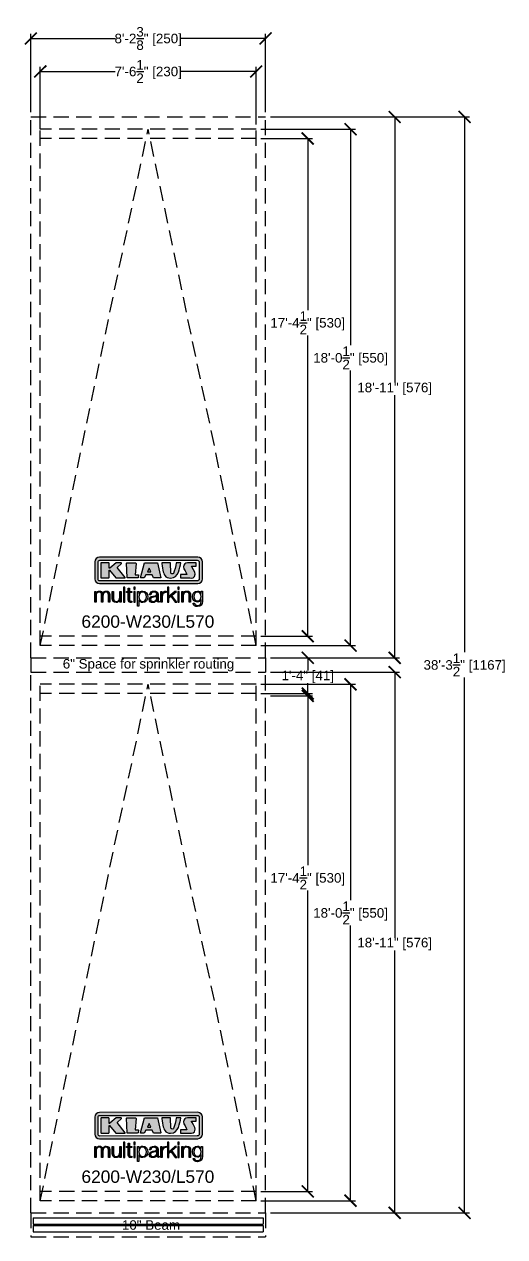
# Model space of a CAD drawing. Extents: x -210816 to 20092, y 4708 to 41486.
# Drawn here: x 17918 to 18120, y 8458 to 8966 of the extents above; entities that cross this region are included whole.
import ezdxf

# ---------------------------------------------------------------- set-up
doc = ezdxf.new("R2010")
doc.units = 0
doc.header["$MEASUREMENT"] = 0
doc.linetypes.add('DASHED', pattern=[0.2067, 0.1654, -0.0413])
doc.linetypes.add('HIDDEN', pattern=[9.525, 6.35, -3.175])
doc.layers.get('0').update_dxf_attribs({"linetype": 'CONTINUOUS'})
doc.layers.get('DEFPOINTS').update_dxf_attribs({"linetype": 'CONTINUOUS'})
for name, color, linetype in [('DIM', 6, 'CONTINUOUS'), ('KLAUS', 30, 'CONTINUOUS'), ('LOGO', 7, 'CONTINUOUS')]:
    doc.layers.add(name, color=color, linetype=linetype)
doc.styles.get("Standard").update_dxf_attribs({"font": 'arial.ttf'})
doc.dimstyles.get("Standard").update_dxf_attribs({"dimtxt": 5, "dimasz": 5, "dimexe": 2, "dimexo": 2, "dimgap": 0.09, "dimtad": 0, "dimtih": 1, "dimtoh": 1, "dimdec": 1, "dimzin": 0, "dimdsep": 46, "dimlunit": 4, "dimtxsty": 'Standard', "dimblk": 'ARCHTICK', "dimcen": -0.09, "dimadec": 0, "dimazin": 0, "dimtfac": 1, "dimtdec": 4, "dimtofl": 0, "dimtmove": 0, "dimatfit": 3, "dimldrblk": 'ARCHTICK', "dimfxl": 1, "dimtolj": 1, "dimtzin": 0, "dimarcsym": 0})

# ---------------------------------------------------------------- blocks, each defined once
blk = doc.blocks.new('_ARCHTICK')
at = {"color": 0, "linetype": 'ByBlock', "const_width": 0.15}
blk.add_lwpolyline([(-0.5, -0.5), (0.5, 0.5)], dxfattribs=at)
blk = doc.blocks.new('*D11031')
at = {"layer": 'DEFPOINTS', "color": 0}
for p in [(18015.49, 8922.48), (18015.49, 8705.98), (18055.04, 8705.98)]:
    blk.add_point(p, dxfattribs=at)
at = {"layer": 'DIM', "color": 0, "lineweight": -2}
for p, q in [((18017.49, 8922.48), (18057.04, 8922.48)), ((18055.04, 8922.48), (18055.04, 8831.97)), ((18055.04, 8705.98), (18055.04, 8821.31)), ((18017.49, 8705.98), (18057.04, 8705.98))]:
    blk.add_line(p, q, dxfattribs=at)
at = {"layer": 'DIM', "color": 0, "lineweight": -2, "xscale": 5, "yscale": 5, "zscale": 5}
for p, rotation in [((18055.04, 8922.48), 90), ((18055.04, 8705.98), 270)]:
    blk.add_blockref('_ARCHTICK', p, dxfattribs=dict(at, rotation=rotation))
at = {"layer": 'DIM', "color": 0, "insert": (18055.04, 8826.64), "char_height": 4, "attachment_point": 5}
blk.add_mtext('\\A1;18\'-0{\\H1.000000x;\\S1/2;}" [550]', dxfattribs=at)
blk = doc.blocks.new('*D11032')
at = {"layer": 'DEFPOINTS', "color": 0}
for p in [(18019.42, 8927.61), (18019.42, 8700.86), (18073.53, 8700.86)]:
    blk.add_point(p, dxfattribs=at)
at = {"layer": 'DIM', "color": 0, "lineweight": -2}
for p, q in [((18021.42, 8927.61), (18075.53, 8927.61)), ((18073.53, 8927.61), (18073.53, 8816.24)), ((18073.53, 8700.86), (18073.53, 8810.94)), ((18021.42, 8700.86), (18075.53, 8700.86))]:
    blk.add_line(p, q, dxfattribs=at)
at = {"layer": 'DIM', "color": 0, "lineweight": -2, "xscale": 5, "yscale": 5, "zscale": 5}
for p, rotation in [((18073.53, 8927.61), 90), ((18073.53, 8700.86), 270)]:
    blk.add_blockref('_ARCHTICK', p, dxfattribs=dict(at, rotation=rotation))
at = {"layer": 'DIM', "color": 0, "insert": (18073.53, 8813.59), "char_height": 4, "attachment_point": 5}
blk.add_mtext('\\A1;18\'-11" [576]', dxfattribs=at)
blk = doc.blocks.new('*D11033')
at = {"layer": 'DEFPOINTS', "color": 0}
for p in [(18015.49, 8918.58), (18015.49, 8709.86), (18037.09, 8709.86)]:
    blk.add_point(p, dxfattribs=at)
at = {"layer": 'DIM', "color": 0, "lineweight": -2}
for p, q in [((18017.49, 8918.58), (18039.09, 8918.58)), ((18037.09, 8918.58), (18037.09, 8846.65)), ((18037.09, 8709.86), (18037.09, 8836)), ((18017.49, 8709.86), (18039.09, 8709.86))]:
    blk.add_line(p, q, dxfattribs=at)
at = {"layer": 'DIM', "color": 0, "lineweight": -2, "xscale": 5, "yscale": 5, "zscale": 5}
for p, rotation in [((18037.09, 8918.58), 90), ((18037.09, 8709.86), 270)]:
    blk.add_blockref('_ARCHTICK', p, dxfattribs=dict(at, rotation=rotation))
at = {"layer": 'DIM', "color": 0, "insert": (18037.09, 8841.32), "char_height": 4, "attachment_point": 5}
blk.add_mtext('\\A1;17\'-4{\\H1.000000x;\\S1/2;}" [530]', dxfattribs=at)
blk = doc.blocks.new('*D11224')
at = {"layer": 'DEFPOINTS', "color": 0}
for p in [(18015.49, 8689.73), (18015.49, 8473.23), (18055.04, 8473.23)]:
    blk.add_point(p, dxfattribs=at)
at = {"layer": 'DIM', "color": 0, "lineweight": -2}
for p, q in [((18017.49, 8689.73), (18057.04, 8689.73)), ((18055.04, 8689.73), (18055.04, 8599.22)), ((18055.04, 8473.23), (18055.04, 8588.56)), ((18017.49, 8473.23), (18057.04, 8473.23))]:
    blk.add_line(p, q, dxfattribs=at)
at = {"layer": 'DIM', "color": 0, "lineweight": -2, "xscale": 5, "yscale": 5, "zscale": 5}
for p, rotation in [((18055.04, 8689.73), 90), ((18055.04, 8473.23), 270)]:
    blk.add_blockref('_ARCHTICK', p, dxfattribs=dict(at, rotation=rotation))
at = {"layer": 'DIM', "color": 0, "insert": (18055.04, 8593.89), "char_height": 4, "attachment_point": 5}
blk.add_mtext('\\A1;18\'-0{\\H1.000000x;\\S1/2;}" [550]', dxfattribs=at)
blk = doc.blocks.new('*D11225')
at = {"layer": 'DEFPOINTS', "color": 0}
for p in [(18019.42, 8694.86), (18019.42, 8468.11), (18073.53, 8468.11)]:
    blk.add_point(p, dxfattribs=at)
at = {"layer": 'DIM', "color": 0, "lineweight": -2}
for p, q in [((18021.42, 8694.86), (18075.53, 8694.86)), ((18073.53, 8694.86), (18073.53, 8583.49)), ((18073.53, 8468.11), (18073.53, 8578.19)), ((18021.42, 8468.11), (18075.53, 8468.11))]:
    blk.add_line(p, q, dxfattribs=at)
at = {"layer": 'DIM', "color": 0, "lineweight": -2, "xscale": 5, "yscale": 5, "zscale": 5}
for p, rotation in [((18073.53, 8694.86), 90), ((18073.53, 8468.11), 270)]:
    blk.add_blockref('_ARCHTICK', p, dxfattribs=dict(at, rotation=rotation))
at = {"layer": 'DIM', "color": 0, "insert": (18073.53, 8580.84), "char_height": 4, "attachment_point": 5}
blk.add_mtext('\\A1;18\'-11" [576]', dxfattribs=at)
blk = doc.blocks.new('*D11226')
at = {"layer": 'DEFPOINTS', "color": 0}
for p in [(18015.49, 8685.83), (18015.49, 8477.11), (18037.09, 8477.11)]:
    blk.add_point(p, dxfattribs=at)
at = {"layer": 'DIM', "color": 0, "lineweight": -2}
for p, q in [((18017.49, 8685.83), (18039.09, 8685.83)), ((18037.09, 8685.83), (18037.09, 8613.9)), ((18037.09, 8477.11), (18037.09, 8603.25)), ((18017.49, 8477.11), (18039.09, 8477.11))]:
    blk.add_line(p, q, dxfattribs=at)
at = {"layer": 'DIM', "color": 0, "lineweight": -2, "xscale": 5, "yscale": 5, "zscale": 5}
for p, rotation in [((18037.09, 8685.83), 90), ((18037.09, 8477.11), 270)]:
    blk.add_blockref('_ARCHTICK', p, dxfattribs=dict(at, rotation=rotation))
at = {"layer": 'DIM', "color": 0, "insert": (18037.09, 8608.57), "char_height": 4, "attachment_point": 5}
blk.add_mtext('\\A1;17\'-4{\\H1.000000x;\\S1/2;}" [530]', dxfattribs=at)
blk = doc.blocks.new('*D11236')
at = {"layer": 'DEFPOINTS', "color": 0}
for p in [(18019.42, 8927.61), (18019.42, 8468.11), (18102.84, 8468.11)]:
    blk.add_point(p, dxfattribs=at)
at = {"layer": 'DIM', "color": 0, "lineweight": -2}
for p, q in [((18021.42, 8927.61), (18104.84, 8927.61)), ((18102.84, 8927.61), (18102.84, 8703.19)), ((18102.84, 8468.11), (18102.84, 8692.53)), ((18021.42, 8468.11), (18104.84, 8468.11))]:
    blk.add_line(p, q, dxfattribs=at)
at = {"layer": 'DIM', "color": 0, "lineweight": -2, "xscale": 5, "yscale": 5, "zscale": 5}
for p, rotation in [((18102.84, 8927.61), 90), ((18102.84, 8468.11), 270)]:
    blk.add_blockref('_ARCHTICK', p, dxfattribs=dict(at, rotation=rotation))
at = {"layer": 'DIM', "color": 0, "insert": (18102.84, 8697.86), "char_height": 4, "attachment_point": 5}
blk.add_mtext('\\A1;38\'-3{\\H1.000000x;\\S1/2;}" [1167]', dxfattribs=at)
blk = doc.blocks.new('*D11254')
at = {"layer": 'DEFPOINTS', "color": 0}
for p in [(18019.42, 8700.86), (18019.42, 8684.86), (18037.09, 8684.86)]:
    blk.add_point(p, dxfattribs=at)
at = {"layer": 'DIM', "color": 0, "lineweight": -2}
for p, q in [((18021.42, 8700.86), (18039.09, 8700.86)), ((18037.09, 8700.86), (18037.09, 8695.51)), ((18037.09, 8684.86), (18037.09, 8690.21)), ((18021.42, 8684.86), (18039.09, 8684.86))]:
    blk.add_line(p, q, dxfattribs=at)
at = {"layer": 'DIM', "color": 0, "lineweight": -2, "xscale": 5, "yscale": 5, "zscale": 5}
for p, rotation in [((18037.09, 8700.86), 90), ((18037.09, 8684.86), 270)]:
    blk.add_blockref('_ARCHTICK', p, dxfattribs=dict(at, rotation=rotation))
at = {"layer": 'DIM', "color": 0, "insert": (18037.09, 8692.86), "char_height": 4, "attachment_point": 5}
blk.add_mtext('\\A1;1\'-4" [41]', dxfattribs=at)
blk = doc.blocks.new('KLAUS')
at = {"layer": 'LOGO'}
h = blk.add_hatch(color=8, dxfattribs=at)
h.dxf.hatch_style = 2
edge = h.paths.add_edge_path()
edge.add_spline(control_points=[(3.6, 29.09), (2.88, 29.09), (2.3, 28.51), (2.3, 27.8), (2.3, 27.8), (2.3, 16.11), (2.3, 16.11), (2.3, 15.39), (2.88, 14.81), (3.6, 14.81), (3.6, 14.81), (71.16, 14.81), (71.16, 14.81), (71.88, 14.81), (72.46, 15.39), (72.46, 16.11), (72.46, 16.11), (72.46, 27.8), (72.46, 27.8), (72.46, 28.51), (71.88, 29.09), (71.16, 29.09), (71.16, 29.09), (3.6, 29.09), (3.6, 29.09), (3.6, 29.09), (3.6, 29.09), (3.6, 29.09)], knot_values=[0, 0, 0, 0, 1, 1, 1, 2, 2, 2, 3, 3, 3, 4, 4, 4, 5, 5, 5, 6, 6, 6, 7, 7, 7, 8, 8, 8, 9, 9, 9, 9], degree=3, periodic=0)
edge = h.paths.add_edge_path()
edge.add_spline(control_points=[(3.35, 31.23), (3.35, 31.23), (71.47, 31.23), (71.47, 31.23), (73.26, 31.23), (74.71, 29.77), (74.71, 27.99), (74.71, 27.99), (74.71, 16.17), (74.71, 16.17), (74.71, 14.38), (73.26, 12.93), (71.47, 12.93), (71.47, 12.93), (3.35, 12.93), (3.35, 12.93), (1.56, 12.93), (0.11, 14.38), (0.11, 16.17), (0.11, 16.17), (0.11, 27.99), (0.11, 27.99), (0.11, 29.77), (1.56, 31.23), (3.35, 31.23), (3.35, 31.23), (3.35, 31.23), (3.35, 31.23)], knot_values=[0, 0, 0, 0, 1, 1, 1, 2, 2, 2, 3, 3, 3, 4, 4, 4, 5, 5, 5, 6, 6, 6, 7, 7, 7, 8, 8, 8, 9, 9, 9, 9], degree=3, periodic=0)
h = blk.add_hatch(color=8, dxfattribs=at)
h.dxf.hatch_style = 2
edge = h.paths.add_edge_path()
edge.add_spline(control_points=[(4.5, 27.33), (4.5, 27.33), (9.7, 27.33), (9.7, 27.33), (9.84, 27.33), (9.96, 27.22), (9.96, 27.08), (9.96, 27.08), (9.96, 23.69), (9.96, 23.69), (9.96, 23.69), (9.94, 23.64), (10.04, 23.59), (10.14, 23.53), (10.2, 23.57), (10.2, 23.57), (10.2, 23.57), (10.51, 23.75), (10.51, 23.75), (10.51, 23.75), (14.94, 27.33), (14.94, 27.33), (14.94, 27.33), (18.41, 27.33), (18.41, 27.33), (18.41, 27.33), (18.49, 27.33), (18.56, 27.2), (18.65, 27.04), (18.53, 26.91), (18.53, 26.91), (18.53, 26.91), (15.49, 24.11), (15.49, 24.11), (15.49, 24.11), (21.14, 17.06), (21.14, 17.06), (21.14, 17.06), (21.13, 16.91), (21.13, 16.91), (21.08, 16.84), (20.99, 16.82), (20.99, 16.82), (20.99, 16.82), (14.7, 16.82), (14.7, 16.82), (14.7, 16.82), (10.26, 22.17), (10.26, 22.17), (10.26, 22.17), (10.19, 22.24), (10.08, 22.21), (9.97, 22.18), (9.96, 22.11), (9.96, 22.11), (9.96, 22.11), (9.96, 17.08), (9.96, 17.08), (9.96, 16.94), (9.84, 16.82), (9.7, 16.82), (9.7, 16.82), (4.5, 16.82), (4.5, 16.82), (4.36, 16.82), (4.25, 16.94), (4.25, 17.08), (4.25, 17.08), (4.25, 27.08), (4.25, 27.08), (4.25, 27.22), (4.36, 27.33), (4.5, 27.33), (4.5, 27.33), (4.5, 27.33), (4.5, 27.33)], knot_values=[0, 0, 0, 0, 1, 1, 1, 2, 2, 2, 3, 3, 3, 4, 4, 4, 5, 5, 5, 6, 6, 6, 7, 7, 7, 8, 8, 8, 9, 9, 9, 10, 10, 10, 11, 11, 11, 12, 12, 12, 13, 13, 13, 14, 14, 14, 15, 15, 15, 16, 16, 16, 17, 17, 17, 18, 18, 18, 19, 19, 19, 20, 20, 20, 21, 21, 21, 22, 22, 22, 23, 23, 23, 24, 24, 24, 25, 25, 25, 25], degree=3, periodic=0)
h = blk.add_hatch(color=8, dxfattribs=at)
h.dxf.hatch_style = 2
h.paths.add_polyline_path([(22.42, 17.06), (21.97, 27.15), (22.24, 27.33), (28.55, 27.33), (28.86, 26.97), (28.01, 19.08), (30.26, 19.07), (30.44, 18.95), (30.08, 16.95), (29.49, 16.82), (22.6, 16.82)])
h = blk.add_hatch(color=8, dxfattribs=at)
h.paths.add_polyline_path([(36.52, 21.01), (38.93, 21.01), (37.87, 23.57)])
h.paths.add_polyline_path([(34.52, 27.33), (43.65, 27.33), (45.76, 16.94), (45.57, 16.82), (40.83, 16.82), (39.89, 18.95), (35.42, 18.95), (34.27, 16.82), (31.78, 16.82), (31.66, 17)])
h = blk.add_hatch(color=8, dxfattribs=at)
h.dxf.hatch_style = 2
edge = h.paths.add_edge_path()
edge.add_spline(control_points=[(52.69, 27.32), (52.69, 27.32), (52.88, 20.14), (52.88, 20.14), (53.01, 19.89), (53.2, 19.77), (53.43, 19.71), (53.91, 19.59), (54.43, 19.57), (54.64, 20.03), (55.23, 21.34), (56.27, 25.45), (56.6, 27.33), (56.6, 27.33), (59.77, 27.33), (59.77, 27.33), (58.77, 23.9), (58.56, 16.82), (52.63, 16.76), (48.72, 16.72), (48.01, 19.35), (47.27, 22.24), (46.89, 23.68), (46.54, 27.33), (46.54, 27.33), (46.54, 27.33), (52.69, 27.32), (52.69, 27.32), (52.69, 27.32), (52.69, 27.32), (52.69, 27.32)], knot_values=[0, 0, 0, 0, 1, 1, 1, 2, 2, 2, 3, 3, 3, 4, 4, 4, 5, 5, 5, 6, 6, 6, 7, 7, 7, 8, 8, 8, 9, 9, 9, 10, 10, 10, 10], degree=3, periodic=0)
h = blk.add_hatch(color=8, dxfattribs=at)
h.dxf.hatch_style = 2
edge = h.paths.add_edge_path()
edge.add_spline(control_points=[(64.46, 27.33), (64.46, 27.33), (70.31, 27.33), (70.31, 27.33), (70.31, 26.52), (70.31, 26.02), (70.31, 25.12), (70.31, 25.12), (67.3, 25.12), (67.3, 25.12), (67.24, 25.04), (67.25, 25.11), (67.25, 24.91), (67.25, 24.88), (69.73, 20.38), (69.73, 19.57), (69.73, 16.4), (67.22, 16.81), (65.9, 16.82), (65.9, 16.82), (59.59, 16.82), (59.59, 16.82), (59.59, 17.76), (59.59, 18.23), (59.59, 19.14), (59.59, 19.14), (63.75, 19.14), (63.75, 19.14), (63.82, 19.22), (63.81, 19.11), (63.81, 19.31), (63.81, 20.32), (61.58, 23.06), (61.58, 24.63), (61.58, 26.33), (62.83, 27.34), (64.46, 27.33), (64.46, 27.33), (64.46, 27.33), (64.46, 27.33)], knot_values=[0, 0, 0, 0, 1, 1, 1, 2, 2, 2, 3, 3, 3, 4, 4, 4, 5, 5, 5, 6, 6, 6, 7, 7, 7, 8, 8, 8, 9, 9, 9, 10, 10, 10, 11, 11, 11, 12, 12, 12, 13, 13, 13, 13], degree=3, periodic=0)
h = blk.add_hatch(color=30, dxfattribs=at)
h.dxf.hatch_style = 2
h.paths.add_polyline_path([(20.07, 0), (20.99, 0), (20.99, 10.45), (20.07, 10.45)])
h = blk.add_hatch(color=30, dxfattribs=at)
h.dxf.hatch_style = 2
edge = h.paths.add_edge_path()
edge.add_spline(control_points=[(24.22, 9.82), (24.22, 9.82), (23.3, 9.82), (23.3, 9.82), (23.3, 9.82), (23.3, 7.55), (23.3, 7.55), (23.3, 7.55), (21.98, 7.55), (21.98, 7.55), (21.98, 7.55), (21.98, 6.78), (21.98, 6.78), (21.98, 6.78), (23.3, 6.78), (23.3, 6.78), (23.3, 6.78), (23.3, 1.61), (23.3, 1.61), (23.28, 0.32), (23.71, -0.09), (24.94, -0.09), (25.22, -0.09), (25.48, -0.06), (25.76, -0.06), (25.76, -0.06), (25.76, 0.73), (25.76, 0.73), (25.5, 0.7), (25.23, 0.69), (24.97, 0.69), (24.31, 0.73), (24.22, 1.08), (24.22, 1.68), (24.22, 1.68), (24.22, 6.78), (24.22, 6.78), (24.22, 6.78), (25.76, 6.78), (25.76, 6.78), (25.76, 6.78), (25.76, 7.55), (25.76, 7.55), (25.76, 7.55), (24.22, 7.55), (24.22, 7.55), (24.22, 7.55), (24.22, 9.82), (24.22, 9.82), (24.22, 9.82), (24.22, 9.82), (24.22, 9.82)], knot_values=[0, 0, 0, 0, 1, 1, 1, 2, 2, 2, 3, 3, 3, 4, 4, 4, 5, 5, 5, 6, 6, 6, 7, 7, 7, 8, 8, 8, 9, 9, 9, 10, 10, 10, 11, 11, 11, 12, 12, 12, 13, 13, 13, 14, 14, 14, 15, 15, 15, 16, 16, 16, 17, 17, 17, 17], degree=3, periodic=0)
h = blk.add_hatch(color=30, dxfattribs=at)
h.paths.add_polyline_path([(27.1, 0), (28.03, 0), (28.03, 7.55), (27.1, 7.55)])
h.paths.add_polyline_path([(27.1, 8.98), (28.03, 8.98), (28.03, 10.45), (27.1, 10.45)])
h = blk.add_hatch(color=30, dxfattribs=at)
h.dxf.hatch_style = 2
h.paths.add_polyline_path([(50.4, 0), (51.32, 0), (51.32, 2.87), (52.82, 4.11), (55.8, 0), (56.96, 0), (53.52, 4.76), (56.74, 7.55), (55.51, 7.55), (51.32, 3.89), (51.32, 10.45), (50.4, 10.45)])
h = blk.add_hatch(color=30, dxfattribs=at)
h.paths.add_polyline_path([(57.74, 0), (58.66, 0), (58.66, 7.55), (57.74, 7.55)])
h.paths.add_polyline_path([(57.74, 8.98), (58.66, 8.98), (58.66, 10.45), (57.74, 10.45)])
h = blk.add_hatch(color=30, dxfattribs=at)
h.dxf.hatch_style = 2
edge = h.paths.add_edge_path()
edge.add_spline(control_points=[(0, 0), (0, 0), (0.92, 0), (0.92, 0), (0.92, 0), (0.92, 4.22), (0.92, 4.22), (0.94, 5.8), (1.58, 7), (3.18, 7), (4.35, 7), (4.77, 6.15), (4.76, 5.12), (4.76, 5.12), (4.76, 0), (4.76, 0), (4.76, 0), (5.68, 0), (5.68, 0), (5.68, 0), (5.68, 4.27), (5.68, 4.27), (5.68, 5.68), (6.14, 7), (7.73, 7), (9.05, 7), (9.52, 6.32), (9.52, 5.08), (9.52, 5.08), (9.52, 0), (9.52, 0), (9.52, 0), (10.44, 0), (10.44, 0), (10.44, 0), (10.44, 5.12), (10.44, 5.12), (10.44, 6.91), (9.59, 7.77), (7.94, 7.77), (6.94, 7.77), (5.99, 7.29), (5.54, 6.3), (5.26, 7.29), (4.36, 7.77), (3.37, 7.77), (2.17, 7.77), (1.38, 7.19), (0.89, 6.28), (0.89, 6.28), (0.85, 6.28), (0.85, 6.28), (0.85, 6.28), (0.85, 7.55), (0.85, 7.55), (0.85, 7.55), (0, 7.55), (0, 7.55), (0, 7.55), (0, 0), (0, 0), (0, 0), (0, 0), (0, 0)], knot_values=[0, 0, 0, 0, 1, 1, 1, 2, 2, 2, 3, 3, 3, 4, 4, 4, 5, 5, 5, 6, 6, 6, 7, 7, 7, 8, 8, 8, 9, 9, 9, 10, 10, 10, 11, 11, 11, 12, 12, 12, 13, 13, 13, 14, 14, 14, 15, 15, 15, 16, 16, 16, 17, 17, 17, 18, 18, 18, 19, 19, 19, 20, 20, 20, 21, 21, 21, 21], degree=3, periodic=0)
h = blk.add_hatch(color=30, dxfattribs=at)
h.dxf.hatch_style = 2
edge = h.paths.add_edge_path()
edge.add_spline(control_points=[(18.31, 7.55), (18.31, 7.55), (17.39, 7.55), (17.39, 7.55), (17.39, 7.55), (17.39, 3.59), (17.39, 3.59), (17.39, 2.05), (16.7, 0.56), (15.12, 0.56), (13.66, 0.56), (13.15, 1.27), (13.1, 2.64), (13.1, 2.64), (13.1, 7.55), (13.1, 7.55), (13.1, 7.55), (12.18, 7.55), (12.18, 7.55), (12.18, 7.55), (12.18, 2.65), (12.18, 2.65), (12.18, 0.89), (12.93, -0.22), (14.83, -0.22), (15.96, -0.22), (16.95, 0.35), (17.44, 1.36), (17.44, 1.36), (17.47, 1.36), (17.47, 1.36), (17.47, 1.36), (17.47, 0), (17.47, 0), (17.47, 0), (18.31, 0), (18.31, 0), (18.31, 0), (18.31, 7.55), (18.31, 7.55), (18.31, 7.55), (18.31, 7.55), (18.31, 7.55)], knot_values=[0, 0, 0, 0, 1, 1, 1, 2, 2, 2, 3, 3, 3, 4, 4, 4, 5, 5, 5, 6, 6, 6, 7, 7, 7, 8, 8, 8, 9, 9, 9, 10, 10, 10, 11, 11, 11, 12, 12, 12, 13, 13, 13, 14, 14, 14, 14], degree=3, periodic=0)
h = blk.add_hatch(color=30, dxfattribs=at)
edge = h.paths.add_edge_path()
edge.add_spline(control_points=[(35.84, 3.78), (35.84, 2.21), (35.12, 0.56), (33.37, 0.56), (31.4, 0.56), (30.72, 2.21), (30.72, 3.78), (30.72, 5.49), (31.33, 7), (33.37, 7), (35.12, 7), (35.84, 5.34), (35.84, 3.78), (35.84, 3.78), (35.84, 3.78), (35.84, 3.78)], knot_values=[0, 0, 0, 0, 1, 1, 1, 2, 2, 2, 3, 3, 3, 4, 4, 4, 5, 5, 5, 5], degree=3, periodic=0)
edge = h.paths.add_edge_path()
edge.add_spline(control_points=[(29.79, -2.8), (29.79, -2.8), (30.72, -2.8), (30.72, -2.8), (30.72, -2.8), (30.72, 1.43), (30.72, 1.43), (30.72, 1.43), (30.74, 1.43), (30.74, 1.43), (31.14, 0.35), (32.24, -0.22), (33.37, -0.22), (35.66, -0.22), (36.76, 1.64), (36.76, 3.78), (36.76, 5.91), (35.66, 7.77), (33.37, 7.77), (32.15, 7.77), (31.1, 7.14), (30.67, 6.12), (30.67, 6.12), (30.64, 6.12), (30.64, 6.12), (30.64, 6.12), (30.64, 7.55), (30.64, 7.55), (30.64, 7.55), (29.79, 7.55), (29.79, 7.55), (29.79, 7.55), (29.79, -2.8), (29.79, -2.8), (29.79, -2.8), (29.79, -2.8), (29.79, -2.8)], knot_values=[0, 0, 0, 0, 1, 1, 1, 2, 2, 2, 3, 3, 3, 4, 4, 4, 5, 5, 5, 6, 6, 6, 7, 7, 7, 8, 8, 8, 9, 9, 9, 10, 10, 10, 11, 11, 11, 12, 12, 12, 12], degree=3, periodic=0)
h = blk.add_hatch(color=30, dxfattribs=at)
edge = h.paths.add_edge_path()
edge.add_spline(control_points=[(43.03, 2.93), (43.04, 1.45), (41.8, 0.56), (40.39, 0.56), (39.53, 0.56), (38.71, 1.13), (38.71, 2.05), (38.71, 3.53), (40.66, 3.51), (42.22, 3.79), (42.47, 3.84), (42.88, 3.91), (43, 4.13), (43, 4.13), (43.03, 4.13), (43.03, 4.13), (43.03, 4.13), (43.03, 2.93), (43.03, 2.93), (43.03, 2.93), (43.03, 2.93), (43.03, 2.93)], knot_values=[0, 0, 0, 0, 1, 1, 1, 2, 2, 2, 3, 3, 3, 4, 4, 4, 5, 5, 5, 6, 6, 6, 7, 7, 7, 7], degree=3, periodic=0)
edge = h.paths.add_edge_path()
edge.add_spline(control_points=[(39.03, 5.24), (39.06, 6.47), (39.91, 7), (41.05, 7), (42.14, 7), (43.03, 6.69), (43.03, 5.45), (43.03, 4.61), (42.6, 4.51), (41.84, 4.42), (39.85, 4.19), (37.79, 4.11), (37.79, 1.99), (37.79, 0.47), (38.93, -0.22), (40.32, -0.22), (41.77, -0.22), (42.43, 0.34), (43.07, 1.32), (43.07, 1.32), (43.1, 1.32), (43.1, 1.32), (43.1, 0.53), (43.25, 0), (44.19, 0), (44.43, 0), (44.58, 0.01), (44.79, 0.06), (44.79, 0.06), (44.79, 0.83), (44.79, 0.83), (44.71, 0.81), (44.6, 0.78), (44.49, 0.78), (44.13, 0.78), (43.95, 0.98), (43.95, 1.33), (43.95, 1.33), (43.95, 5.34), (43.95, 5.34), (43.95, 7.36), (42.5, 7.77), (41.17, 7.77), (39.44, 7.77), (38.2, 7.01), (38.11, 5.24), (38.11, 5.24), (39.03, 5.24), (39.03, 5.24), (39.03, 5.24), (39.03, 5.24), (39.03, 5.24)], knot_values=[0, 0, 0, 0, 1, 1, 1, 2, 2, 2, 3, 3, 3, 4, 4, 4, 5, 5, 5, 6, 6, 6, 7, 7, 7, 8, 8, 8, 9, 9, 9, 10, 10, 10, 11, 11, 11, 12, 12, 12, 13, 13, 13, 14, 14, 14, 15, 15, 15, 16, 16, 16, 17, 17, 17, 17], degree=3, periodic=0)
h = blk.add_hatch(color=30, dxfattribs=at)
h.dxf.hatch_style = 2
edge = h.paths.add_edge_path()
edge.add_spline(control_points=[(45.79, 0), (45.79, 0), (46.71, 0), (46.71, 0), (46.71, 0), (46.71, 4.03), (46.71, 4.03), (46.71, 5.59), (47.85, 6.82), (49.52, 6.73), (49.52, 6.73), (49.52, 7.66), (49.52, 7.66), (48.16, 7.72), (47.14, 7), (46.67, 5.78), (46.67, 5.78), (46.64, 5.78), (46.64, 5.78), (46.64, 5.78), (46.64, 7.55), (46.64, 7.55), (46.64, 7.55), (45.79, 7.55), (45.79, 7.55), (45.79, 7.55), (45.79, 0), (45.79, 0), (45.79, 0), (45.79, 0), (45.79, 0)], knot_values=[0, 0, 0, 0, 1, 1, 1, 2, 2, 2, 3, 3, 3, 4, 4, 4, 5, 5, 5, 6, 6, 6, 7, 7, 7, 8, 8, 8, 9, 9, 9, 10, 10, 10, 10], degree=3, periodic=0)
h = blk.add_hatch(color=30, dxfattribs=at)
h.dxf.hatch_style = 2
edge = h.paths.add_edge_path()
edge.add_spline(control_points=[(60.41, 0), (60.41, 0), (61.33, 0), (61.33, 0), (61.33, 0), (61.33, 4.41), (61.33, 4.41), (61.36, 5.89), (62.24, 7), (63.7, 7), (65.2, 7), (65.62, 6.02), (65.62, 4.71), (65.62, 4.71), (65.62, 0), (65.62, 0), (65.62, 0), (66.54, 0), (66.54, 0), (66.54, 0), (66.54, 4.86), (66.54, 4.86), (66.54, 6.66), (65.9, 7.77), (63.78, 7.77), (62.71, 7.77), (61.7, 7.16), (61.36, 6.25), (61.36, 6.25), (61.33, 6.25), (61.33, 6.25), (61.33, 6.25), (61.33, 7.55), (61.33, 7.55), (61.33, 7.55), (60.41, 7.55), (60.41, 7.55), (60.41, 7.55), (60.41, 0), (60.41, 0), (60.41, 0), (60.41, 0), (60.41, 0)], knot_values=[0, 0, 0, 0, 1, 1, 1, 2, 2, 2, 3, 3, 3, 4, 4, 4, 5, 5, 5, 6, 6, 6, 7, 7, 7, 8, 8, 8, 9, 9, 9, 10, 10, 10, 11, 11, 11, 12, 12, 12, 13, 13, 13, 14, 14, 14, 14], degree=3, periodic=0)
h = blk.add_hatch(color=30, dxfattribs=at)
edge = h.paths.add_edge_path()
edge.add_spline(control_points=[(71.32, 0.86), (69.62, 0.86), (68.83, 2.34), (68.83, 3.86), (68.83, 5.43), (69.56, 7), (71.32, 7), (73.06, 7), (73.75, 5.34), (73.75, 3.86), (73.75, 2.33), (72.91, 0.86), (71.32, 0.86), (71.32, 0.86), (71.32, 0.86), (71.32, 0.86)], knot_values=[0, 0, 0, 0, 1, 1, 1, 2, 2, 2, 3, 3, 3, 4, 4, 4, 5, 5, 5, 5], degree=3, periodic=0)
edge = h.paths.add_edge_path()
edge.add_spline(control_points=[(74.67, 7.55), (74.67, 7.55), (73.75, 7.55), (73.75, 7.55), (73.75, 7.55), (73.75, 6.25), (73.75, 6.25), (73.75, 6.25), (73.72, 6.25), (73.72, 6.25), (73.35, 7.09), (72.41, 7.77), (71.32, 7.77), (69.13, 7.77), (67.9, 6.05), (67.9, 3.97), (67.9, 1.82), (68.9, 0.09), (71.32, 0.09), (72.4, 0.09), (73.29, 0.72), (73.72, 1.64), (73.72, 1.64), (73.75, 1.64), (73.75, 1.64), (73.75, 1.64), (73.75, 0.61), (73.75, 0.61), (73.75, -1.23), (73.01, -2.24), (71.32, -2.24), (70.29, -2.24), (69.31, -1.85), (69.1, -0.73), (69.1, -0.73), (68.18, -0.73), (68.18, -0.73), (68.31, -2.34), (69.81, -3.02), (71.32, -3.02), (73.79, -3.02), (74.65, -1.64), (74.67, 0.61), (74.67, 0.61), (74.67, 7.55), (74.67, 7.55), (74.67, 7.55), (74.67, 7.55), (74.67, 7.55)], knot_values=[0, 0, 0, 0, 1, 1, 1, 2, 2, 2, 3, 3, 3, 4, 4, 4, 5, 5, 5, 6, 6, 6, 7, 7, 7, 8, 8, 8, 9, 9, 9, 10, 10, 10, 11, 11, 11, 12, 12, 12, 13, 13, 13, 14, 14, 14, 15, 15, 15, 16, 16, 16, 16], degree=3, periodic=0)
for points in [[(22.42, 17.06), (21.97, 27.15), (22.24, 27.33), (28.55, 27.33), (28.86, 26.97), (28.01, 19.08), (30.26, 19.07), (30.44, 18.95), (30.08, 16.95), (29.49, 16.82), (22.6, 16.82), (22.42, 17.06), (22.42, 17.06)], [(34.52, 27.33), (43.65, 27.33), (45.76, 16.94), (45.57, 16.82), (40.83, 16.82), (39.89, 18.95), (35.42, 18.95), (34.27, 16.82), (31.78, 16.82), (31.66, 17), (34.52, 27.33), (34.52, 27.33)], [(36.52, 21.01), (38.93, 21.01), (37.87, 23.57), (36.52, 21.01), (36.52, 21.01)], [(20.07, 0), (20.99, 0), (20.99, 10.45), (20.07, 10.45), (20.07, 0), (20.07, 0)], [(27.1, 8.98), (28.03, 8.98), (28.03, 10.45), (27.1, 10.45), (27.1, 8.98), (27.1, 8.98)], [(50.4, 0), (51.32, 0), (51.32, 2.87), (52.82, 4.11), (55.8, 0), (56.96, 0), (53.52, 4.76), (56.74, 7.55), (55.51, 7.55), (51.32, 3.89), (51.32, 10.45), (50.4, 10.45), (50.4, 0), (50.4, 0)], [(57.74, 8.98), (58.66, 8.98), (58.66, 10.45), (57.74, 10.45), (57.74, 8.98), (57.74, 8.98)], [(27.1, 0), (28.03, 0), (28.03, 7.55), (27.1, 7.55), (27.1, 0), (27.1, 0)], [(57.74, 0), (58.66, 0), (58.66, 7.55), (57.74, 7.55), (57.74, 0), (57.74, 0)]]:
    blk.add_lwpolyline(points, dxfattribs=at)
for points, knots in [([(3.35, 31.23), (3.35, 31.23), (71.47, 31.23), (71.47, 31.23), (73.26, 31.23), (74.71, 29.77), (74.71, 27.99), (74.71, 27.99), (74.71, 16.17), (74.71, 16.17), (74.71, 14.38), (73.26, 12.93), (71.47, 12.93), (71.47, 12.93), (3.35, 12.93), (3.35, 12.93), (1.56, 12.93), (0.11, 14.38), (0.11, 16.17), (0.11, 16.17), (0.11, 27.99), (0.11, 27.99), (0.11, 29.77), (1.56, 31.23), (3.35, 31.23), (3.35, 31.23), (3.35, 31.23), (3.35, 31.23)], [0, 0, 0, 0, 1, 1, 1, 2, 2, 2, 3, 3, 3, 4, 4, 4, 5, 5, 5, 6, 6, 6, 7, 7, 7, 8, 8, 8, 9, 9, 9, 9]), ([(3.6, 29.09), (2.88, 29.09), (2.3, 28.51), (2.3, 27.8), (2.3, 27.8), (2.3, 16.11), (2.3, 16.11), (2.3, 15.39), (2.88, 14.81), (3.6, 14.81), (3.6, 14.81), (71.16, 14.81), (71.16, 14.81), (71.88, 14.81), (72.46, 15.39), (72.46, 16.11), (72.46, 16.11), (72.46, 27.8), (72.46, 27.8), (72.46, 28.51), (71.88, 29.09), (71.16, 29.09), (71.16, 29.09), (3.6, 29.09), (3.6, 29.09), (3.6, 29.09), (3.6, 29.09), (3.6, 29.09)], [0, 0, 0, 0, 1, 1, 1, 2, 2, 2, 3, 3, 3, 4, 4, 4, 5, 5, 5, 6, 6, 6, 7, 7, 7, 8, 8, 8, 9, 9, 9, 9]), ([(4.5, 27.33), (4.5, 27.33), (9.7, 27.33), (9.7, 27.33), (9.84, 27.33), (9.96, 27.22), (9.96, 27.08), (9.96, 27.08), (9.96, 23.69), (9.96, 23.69), (9.96, 23.69), (9.94, 23.64), (10.04, 23.59), (10.14, 23.53), (10.2, 23.57), (10.2, 23.57), (10.2, 23.57), (10.51, 23.75), (10.51, 23.75), (10.51, 23.75), (14.94, 27.33), (14.94, 27.33), (14.94, 27.33), (18.41, 27.33), (18.41, 27.33), (18.41, 27.33), (18.49, 27.33), (18.56, 27.2), (18.65, 27.04), (18.53, 26.91), (18.53, 26.91), (18.53, 26.91), (15.49, 24.11), (15.49, 24.11), (15.49, 24.11), (21.14, 17.06), (21.14, 17.06), (21.14, 17.06), (21.13, 16.91), (21.13, 16.91), (21.08, 16.84), (20.99, 16.82), (20.99, 16.82), (20.99, 16.82), (14.7, 16.82), (14.7, 16.82), (14.7, 16.82), (10.26, 22.17), (10.26, 22.17), (10.26, 22.17), (10.19, 22.24), (10.08, 22.21), (9.97, 22.18), (9.96, 22.11), (9.96, 22.11), (9.96, 22.11), (9.96, 17.08), (9.96, 17.08), (9.96, 16.94), (9.84, 16.82), (9.7, 16.82), (9.7, 16.82), (4.5, 16.82), (4.5, 16.82), (4.36, 16.82), (4.25, 16.94), (4.25, 17.08), (4.25, 17.08), (4.25, 27.08), (4.25, 27.08), (4.25, 27.22), (4.36, 27.33), (4.5, 27.33), (4.5, 27.33), (4.5, 27.33), (4.5, 27.33)], [0, 0, 0, 0, 1, 1, 1, 2, 2, 2, 3, 3, 3, 4, 4, 4, 5, 5, 5, 6, 6, 6, 7, 7, 7, 8, 8, 8, 9, 9, 9, 10, 10, 10, 11, 11, 11, 12, 12, 12, 13, 13, 13, 14, 14, 14, 15, 15, 15, 16, 16, 16, 17, 17, 17, 18, 18, 18, 19, 19, 19, 20, 20, 20, 21, 21, 21, 22, 22, 22, 23, 23, 23, 24, 24, 24, 25, 25, 25, 25]), ([(52.69, 27.32), (52.69, 27.32), (52.88, 20.14), (52.88, 20.14), (53.01, 19.89), (53.2, 19.77), (53.43, 19.71), (53.91, 19.59), (54.43, 19.57), (54.64, 20.03), (55.23, 21.34), (56.27, 25.45), (56.6, 27.33), (56.6, 27.33), (59.77, 27.33), (59.77, 27.33), (58.77, 23.9), (58.56, 16.82), (52.63, 16.76), (48.72, 16.72), (48.01, 19.35), (47.27, 22.24), (46.89, 23.68), (46.54, 27.33), (46.54, 27.33), (46.54, 27.33), (52.69, 27.32), (52.69, 27.32), (52.69, 27.32), (52.69, 27.32), (52.69, 27.32)], [0, 0, 0, 0, 1, 1, 1, 2, 2, 2, 3, 3, 3, 4, 4, 4, 5, 5, 5, 6, 6, 6, 7, 7, 7, 8, 8, 8, 9, 9, 9, 10, 10, 10, 10]), ([(64.46, 27.33), (64.46, 27.33), (70.31, 27.33), (70.31, 27.33), (70.31, 26.52), (70.31, 26.02), (70.31, 25.12), (70.31, 25.12), (67.3, 25.12), (67.3, 25.12), (67.24, 25.04), (67.25, 25.11), (67.25, 24.91), (67.25, 24.88), (69.73, 20.38), (69.73, 19.57), (69.73, 16.4), (67.22, 16.81), (65.9, 16.82), (65.9, 16.82), (59.59, 16.82), (59.59, 16.82), (59.59, 17.76), (59.59, 18.23), (59.59, 19.14), (59.59, 19.14), (63.75, 19.14), (63.75, 19.14), (63.82, 19.22), (63.81, 19.11), (63.81, 19.31), (63.81, 20.32), (61.58, 23.06), (61.58, 24.63), (61.58, 26.33), (62.83, 27.34), (64.46, 27.33), (64.46, 27.33), (64.46, 27.33), (64.46, 27.33)], [0, 0, 0, 0, 1, 1, 1, 2, 2, 2, 3, 3, 3, 4, 4, 4, 5, 5, 5, 6, 6, 6, 7, 7, 7, 8, 8, 8, 9, 9, 9, 10, 10, 10, 11, 11, 11, 12, 12, 12, 13, 13, 13, 13]), ([(24.22, 9.82), (24.22, 9.82), (23.3, 9.82), (23.3, 9.82), (23.3, 9.82), (23.3, 7.55), (23.3, 7.55), (23.3, 7.55), (21.98, 7.55), (21.98, 7.55), (21.98, 7.55), (21.98, 6.78), (21.98, 6.78), (21.98, 6.78), (23.3, 6.78), (23.3, 6.78), (23.3, 6.78), (23.3, 1.61), (23.3, 1.61), (23.28, 0.32), (23.71, -0.09), (24.94, -0.09), (25.22, -0.09), (25.48, -0.06), (25.76, -0.06), (25.76, -0.06), (25.76, 0.73), (25.76, 0.73), (25.5, 0.7), (25.23, 0.69), (24.97, 0.69), (24.31, 0.73), (24.22, 1.08), (24.22, 1.68), (24.22, 1.68), (24.22, 6.78), (24.22, 6.78), (24.22, 6.78), (25.76, 6.78), (25.76, 6.78), (25.76, 6.78), (25.76, 7.55), (25.76, 7.55), (25.76, 7.55), (24.22, 7.55), (24.22, 7.55), (24.22, 7.55), (24.22, 9.82), (24.22, 9.82), (24.22, 9.82), (24.22, 9.82), (24.22, 9.82)], [0, 0, 0, 0, 1, 1, 1, 2, 2, 2, 3, 3, 3, 4, 4, 4, 5, 5, 5, 6, 6, 6, 7, 7, 7, 8, 8, 8, 9, 9, 9, 10, 10, 10, 11, 11, 11, 12, 12, 12, 13, 13, 13, 14, 14, 14, 15, 15, 15, 16, 16, 16, 17, 17, 17, 17]), ([(0, 0), (0, 0), (0.92, 0), (0.92, 0), (0.92, 0), (0.92, 4.22), (0.92, 4.22), (0.94, 5.8), (1.58, 7), (3.18, 7), (4.35, 7), (4.77, 6.15), (4.76, 5.12), (4.76, 5.12), (4.76, 0), (4.76, 0), (4.76, 0), (5.68, 0), (5.68, 0), (5.68, 0), (5.68, 4.27), (5.68, 4.27), (5.68, 5.68), (6.14, 7), (7.73, 7), (9.05, 7), (9.52, 6.32), (9.52, 5.08), (9.52, 5.08), (9.52, 0), (9.52, 0), (9.52, 0), (10.44, 0), (10.44, 0), (10.44, 0), (10.44, 5.12), (10.44, 5.12), (10.44, 6.91), (9.59, 7.77), (7.94, 7.77), (6.94, 7.77), (5.99, 7.29), (5.54, 6.3), (5.26, 7.29), (4.36, 7.77), (3.37, 7.77), (2.17, 7.77), (1.38, 7.19), (0.89, 6.28), (0.89, 6.28), (0.85, 6.28), (0.85, 6.28), (0.85, 6.28), (0.85, 7.55), (0.85, 7.55), (0.85, 7.55), (0, 7.55), (0, 7.55), (0, 7.55), (0, 0), (0, 0), (0, 0), (0, 0), (0, 0)], [0, 0, 0, 0, 1, 1, 1, 2, 2, 2, 3, 3, 3, 4, 4, 4, 5, 5, 5, 6, 6, 6, 7, 7, 7, 8, 8, 8, 9, 9, 9, 10, 10, 10, 11, 11, 11, 12, 12, 12, 13, 13, 13, 14, 14, 14, 15, 15, 15, 16, 16, 16, 17, 17, 17, 18, 18, 18, 19, 19, 19, 20, 20, 20, 21, 21, 21, 21]), ([(18.31, 7.55), (18.31, 7.55), (17.39, 7.55), (17.39, 7.55), (17.39, 7.55), (17.39, 3.59), (17.39, 3.59), (17.39, 2.05), (16.7, 0.56), (15.12, 0.56), (13.66, 0.56), (13.15, 1.27), (13.1, 2.64), (13.1, 2.64), (13.1, 7.55), (13.1, 7.55), (13.1, 7.55), (12.18, 7.55), (12.18, 7.55), (12.18, 7.55), (12.18, 2.65), (12.18, 2.65), (12.18, 0.89), (12.93, -0.22), (14.83, -0.22), (15.96, -0.22), (16.95, 0.35), (17.44, 1.36), (17.44, 1.36), (17.47, 1.36), (17.47, 1.36), (17.47, 1.36), (17.47, 0), (17.47, 0), (17.47, 0), (18.31, 0), (18.31, 0), (18.31, 0), (18.31, 7.55), (18.31, 7.55), (18.31, 7.55), (18.31, 7.55), (18.31, 7.55)], [0, 0, 0, 0, 1, 1, 1, 2, 2, 2, 3, 3, 3, 4, 4, 4, 5, 5, 5, 6, 6, 6, 7, 7, 7, 8, 8, 8, 9, 9, 9, 10, 10, 10, 11, 11, 11, 12, 12, 12, 13, 13, 13, 14, 14, 14, 14]), ([(29.79, -2.8), (29.79, -2.8), (30.72, -2.8), (30.72, -2.8), (30.72, -2.8), (30.72, 1.43), (30.72, 1.43), (30.72, 1.43), (30.74, 1.43), (30.74, 1.43), (31.14, 0.35), (32.24, -0.22), (33.37, -0.22), (35.66, -0.22), (36.76, 1.64), (36.76, 3.78), (36.76, 5.91), (35.66, 7.77), (33.37, 7.77), (32.15, 7.77), (31.1, 7.14), (30.67, 6.12), (30.67, 6.12), (30.64, 6.12), (30.64, 6.12), (30.64, 6.12), (30.64, 7.55), (30.64, 7.55), (30.64, 7.55), (29.79, 7.55), (29.79, 7.55), (29.79, 7.55), (29.79, -2.8), (29.79, -2.8), (29.79, -2.8), (29.79, -2.8), (29.79, -2.8)], [0, 0, 0, 0, 1, 1, 1, 2, 2, 2, 3, 3, 3, 4, 4, 4, 5, 5, 5, 6, 6, 6, 7, 7, 7, 8, 8, 8, 9, 9, 9, 10, 10, 10, 11, 11, 11, 12, 12, 12, 12]), ([(35.84, 3.78), (35.84, 2.21), (35.12, 0.56), (33.37, 0.56), (31.4, 0.56), (30.72, 2.21), (30.72, 3.78), (30.72, 5.49), (31.33, 7), (33.37, 7), (35.12, 7), (35.84, 5.34), (35.84, 3.78), (35.84, 3.78), (35.84, 3.78), (35.84, 3.78)], [0, 0, 0, 0, 1, 1, 1, 2, 2, 2, 3, 3, 3, 4, 4, 4, 5, 5, 5, 5]), ([(39.03, 5.24), (39.06, 6.47), (39.91, 7), (41.05, 7), (42.14, 7), (43.03, 6.69), (43.03, 5.45), (43.03, 4.61), (42.6, 4.51), (41.84, 4.42), (39.85, 4.19), (37.79, 4.11), (37.79, 1.99), (37.79, 0.47), (38.93, -0.22), (40.32, -0.22), (41.77, -0.22), (42.43, 0.34), (43.07, 1.32), (43.07, 1.32), (43.1, 1.32), (43.1, 1.32), (43.1, 0.53), (43.25, 0), (44.19, 0), (44.43, 0), (44.58, 0.01), (44.79, 0.06), (44.79, 0.06), (44.79, 0.83), (44.79, 0.83), (44.71, 0.81), (44.6, 0.78), (44.49, 0.78), (44.13, 0.78), (43.95, 0.98), (43.95, 1.33), (43.95, 1.33), (43.95, 5.34), (43.95, 5.34), (43.95, 7.36), (42.5, 7.77), (41.17, 7.77), (39.44, 7.77), (38.2, 7.01), (38.11, 5.24), (38.11, 5.24), (39.03, 5.24), (39.03, 5.24), (39.03, 5.24), (39.03, 5.24), (39.03, 5.24)], [0, 0, 0, 0, 1, 1, 1, 2, 2, 2, 3, 3, 3, 4, 4, 4, 5, 5, 5, 6, 6, 6, 7, 7, 7, 8, 8, 8, 9, 9, 9, 10, 10, 10, 11, 11, 11, 12, 12, 12, 13, 13, 13, 14, 14, 14, 15, 15, 15, 16, 16, 16, 17, 17, 17, 17]), ([(43.03, 2.93), (43.04, 1.45), (41.8, 0.56), (40.39, 0.56), (39.53, 0.56), (38.71, 1.13), (38.71, 2.05), (38.71, 3.53), (40.66, 3.51), (42.22, 3.79), (42.47, 3.84), (42.88, 3.91), (43, 4.13), (43, 4.13), (43.03, 4.13), (43.03, 4.13), (43.03, 4.13), (43.03, 2.93), (43.03, 2.93), (43.03, 2.93), (43.03, 2.93), (43.03, 2.93)], [0, 0, 0, 0, 1, 1, 1, 2, 2, 2, 3, 3, 3, 4, 4, 4, 5, 5, 5, 6, 6, 6, 7, 7, 7, 7]), ([(45.79, 0), (45.79, 0), (46.71, 0), (46.71, 0), (46.71, 0), (46.71, 4.03), (46.71, 4.03), (46.71, 5.59), (47.85, 6.82), (49.52, 6.73), (49.52, 6.73), (49.52, 7.66), (49.52, 7.66), (48.16, 7.72), (47.14, 7), (46.67, 5.78), (46.67, 5.78), (46.64, 5.78), (46.64, 5.78), (46.64, 5.78), (46.64, 7.55), (46.64, 7.55), (46.64, 7.55), (45.79, 7.55), (45.79, 7.55), (45.79, 7.55), (45.79, 0), (45.79, 0), (45.79, 0), (45.79, 0), (45.79, 0)], [0, 0, 0, 0, 1, 1, 1, 2, 2, 2, 3, 3, 3, 4, 4, 4, 5, 5, 5, 6, 6, 6, 7, 7, 7, 8, 8, 8, 9, 9, 9, 10, 10, 10, 10]), ([(60.41, 0), (60.41, 0), (61.33, 0), (61.33, 0), (61.33, 0), (61.33, 4.41), (61.33, 4.41), (61.36, 5.89), (62.24, 7), (63.7, 7), (65.2, 7), (65.62, 6.02), (65.62, 4.71), (65.62, 4.71), (65.62, 0), (65.62, 0), (65.62, 0), (66.54, 0), (66.54, 0), (66.54, 0), (66.54, 4.86), (66.54, 4.86), (66.54, 6.66), (65.9, 7.77), (63.78, 7.77), (62.71, 7.77), (61.7, 7.16), (61.36, 6.25), (61.36, 6.25), (61.33, 6.25), (61.33, 6.25), (61.33, 6.25), (61.33, 7.55), (61.33, 7.55), (61.33, 7.55), (60.41, 7.55), (60.41, 7.55), (60.41, 7.55), (60.41, 0), (60.41, 0), (60.41, 0), (60.41, 0), (60.41, 0)], [0, 0, 0, 0, 1, 1, 1, 2, 2, 2, 3, 3, 3, 4, 4, 4, 5, 5, 5, 6, 6, 6, 7, 7, 7, 8, 8, 8, 9, 9, 9, 10, 10, 10, 11, 11, 11, 12, 12, 12, 13, 13, 13, 14, 14, 14, 14]), ([(74.67, 7.55), (74.67, 7.55), (73.75, 7.55), (73.75, 7.55), (73.75, 7.55), (73.75, 6.25), (73.75, 6.25), (73.75, 6.25), (73.72, 6.25), (73.72, 6.25), (73.35, 7.09), (72.41, 7.77), (71.32, 7.77), (69.13, 7.77), (67.9, 6.05), (67.9, 3.97), (67.9, 1.82), (68.9, 0.09), (71.32, 0.09), (72.4, 0.09), (73.29, 0.72), (73.72, 1.64), (73.72, 1.64), (73.75, 1.64), (73.75, 1.64), (73.75, 1.64), (73.75, 0.61), (73.75, 0.61), (73.75, -1.23), (73.01, -2.24), (71.32, -2.24), (70.29, -2.24), (69.31, -1.85), (69.1, -0.73), (69.1, -0.73), (68.18, -0.73), (68.18, -0.73), (68.31, -2.34), (69.81, -3.02), (71.32, -3.02), (73.79, -3.02), (74.65, -1.64), (74.67, 0.61), (74.67, 0.61), (74.67, 7.55), (74.67, 7.55), (74.67, 7.55), (74.67, 7.55), (74.67, 7.55)], [0, 0, 0, 0, 1, 1, 1, 2, 2, 2, 3, 3, 3, 4, 4, 4, 5, 5, 5, 6, 6, 6, 7, 7, 7, 8, 8, 8, 9, 9, 9, 10, 10, 10, 11, 11, 11, 12, 12, 12, 13, 13, 13, 14, 14, 14, 15, 15, 15, 16, 16, 16, 16]), ([(71.32, 0.86), (69.62, 0.86), (68.83, 2.34), (68.83, 3.86), (68.83, 5.43), (69.56, 7), (71.32, 7), (73.06, 7), (73.75, 5.34), (73.75, 3.86), (73.75, 2.33), (72.91, 0.86), (71.32, 0.86), (71.32, 0.86), (71.32, 0.86), (71.32, 0.86)], [0, 0, 0, 0, 1, 1, 1, 2, 2, 2, 3, 3, 3, 4, 4, 4, 5, 5, 5, 5])]:
    blk.add_open_spline(points, degree=3, knots=knots, dxfattribs=at)
blk = doc.blocks.new('A$C29178')
at = {"layer": 'KLAUS', "color": 4, "linetype": 'HIDDEN'}
for p, q in [((0, 226.75), (98.38, 226.75)), ((94.44, 217.75), (3.93, 217.75)), ((94.44, 9), (3.93, 9)), ((0, 0), (98.38, 0))]:
    blk.add_line(p, q, dxfattribs=at)
at = {"layer": 'KLAUS', "linetype": 'HIDDEN'}
for p, q in [((0, 0), (0, 226.75)), ((98.38, 0), (98.38, 226.75)), ((3.93, 5.12), (3.93, 221.62)), ((94.44, 221.62), (3.93, 221.62)), ((3.93, 5.12), (49.19, 221.62)), ((94.44, 5.12), (49.19, 221.62)), ((94.44, 5.12), (94.44, 221.62)), ((94.44, 5.12), (3.93, 5.12))]:
    blk.add_line(p, q, dxfattribs=at)
at = {"layer": 'KLAUS', "linetype": 'DASHED', "xscale": 0.6042342747489289, "yscale": 0.6042342747559075, "zscale": 0.604234274745576, "rotation": 0.01107024451872799}
blk.add_blockref('KLAUS', (26.76, 23.29), dxfattribs=at)
at = {"layer": 'KLAUS', "linetype": 'DASHED'}
blk.add_text('6200-W230/L570', height=5.1969, dxfattribs=at).set_placement((21.2, 12.59))
blk = doc.blocks.new('A$C31028')
at = {"layer": 'KLAUS', "color": 5, "linetype": 'HIDDEN'}
for p, q in [((0, 6), (98.38, 6)), ((0, 6), (0, 0)), ((98.38, 6), (98.38, 0)), ((0, 0), (98.38, 0))]:
    blk.add_line(p, q, dxfattribs=at)
at = {"layer": 'KLAUS', "color": 5, "linetype": 'DASHED'}
blk.add_text('6" Space for sprinkler routing', height=4, dxfattribs=at).set_placement((13.38, 1.49))
blk = doc.blocks.new('*D12233')
at = {"layer": 'DEFPOINTS', "color": 0}
for p in [(18019.42, 8960.52), (17921.05, 8927.61), (18019.42, 8927.61)]:
    blk.add_point(p, dxfattribs=at)
at = {"layer": 'DIM', "color": 0, "lineweight": -2}
for p, q in [((17921.05, 8929.61), (17921.05, 8962.52)), ((17921.05, 8960.52), (17956.46, 8960.52)), ((18019.42, 8960.52), (17984.01, 8960.52)), ((18019.42, 8929.61), (18019.42, 8962.52))]:
    blk.add_line(p, q, dxfattribs=at)
at = {"layer": 'DIM', "color": 0, "lineweight": -2, "xscale": 5, "yscale": 5, "zscale": 5, "rotation": 180}
blk.add_blockref('_ARCHTICK', (17921.05, 8960.52), dxfattribs=at)
at = {"layer": 'DIM', "color": 0, "lineweight": -2, "xscale": 5, "yscale": 5, "zscale": 5}
blk.add_blockref('_ARCHTICK', (18019.42, 8960.52), dxfattribs=at)
at = {"layer": 'DIM', "color": 0, "insert": (17970.23, 8960.52), "char_height": 4, "attachment_point": 5}
blk.add_mtext('\\A1;8\'-2{\\H1.000000x;\\S3/8;}" [250]', dxfattribs=at)
blk = doc.blocks.new('*D12234')
at = {"layer": 'DEFPOINTS', "color": 0}
for p in [(18015.49, 8946.68), (18015.49, 8922.48), (17924.98, 8920.48)]:
    blk.add_point(p, dxfattribs=at)
at = {"layer": 'DIM', "color": 0, "lineweight": -2}
for p, q in [((17924.98, 8922.48), (17924.98, 8948.68)), ((18015.49, 8924.48), (18015.49, 8948.68)), ((17924.98, 8946.68), (17956.44, 8946.68)), ((18015.49, 8946.68), (17984.02, 8946.68))]:
    blk.add_line(p, q, dxfattribs=at)
at = {"layer": 'DIM', "color": 0, "lineweight": -2, "xscale": 5, "yscale": 5, "zscale": 5, "rotation": 180}
blk.add_blockref('_ARCHTICK', (17924.98, 8946.68), dxfattribs=at)
at = {"layer": 'DIM', "color": 0, "lineweight": -2, "xscale": 5, "yscale": 5, "zscale": 5}
blk.add_blockref('_ARCHTICK', (18015.49, 8946.68), dxfattribs=at)
at = {"layer": 'DIM', "color": 0, "insert": (17970.23, 8946.68), "char_height": 4, "attachment_point": 5}
blk.add_mtext('\\A1;7\'-6{\\H1.000000x;\\S1/2;}" [230]', dxfattribs=at)
blk = doc.blocks.new('A$C25778')
at = {"layer": 'KLAUS', "color": 5, "linetype": 'HIDDEN'}
for p, q in [((0, 10), (98.38, 10)), ((0, 10), (0, 0)), ((98.38, 10), (98.38, 0)), ((0, 0), (98.38, 0))]:
    blk.add_line(p, q, dxfattribs=at)
at = {"layer": 'KLAUS'}
for p, q in [((1, 8), (97.38, 8)), ((1, 8), (1, 5.25)), ((1, 5.25), (97.38, 5.25)), ((97.38, 8), (97.38, 5.25)), ((1, 4.75), (97.38, 4.75)), ((1, 4.75), (1, 2)), ((1, 2), (97.38, 2)), ((97.38, 4.75), (97.38, 2))]:
    blk.add_line(p, q, dxfattribs=at)
at = {"layer": 'DIM', "linetype": 'DASHED'}
blk.add_text('10" Beam', height=4, dxfattribs=at).set_placement((38.18, 2.93))

msp = doc.modelspace()

# ---------------------------------------------------------------- block references
at = {"layer": 'DIM'}
for name, p in [('A$C29178', (17921.0456, 8700.8584)), ('A$C31028', (17921.0456, 8694.8584)), ('A$C29178', (17921.0456, 8468.1084)), ('A$C25778', (17921.0456, 8458.1084))]:
    msp.add_blockref(name, p, dxfattribs=at)

# ---------------------------------------------------------------- dimensions: what is measured, and where the dimension line sits
for base, p1, p2, override, picture, middle in [((18019.4206, 8960.5211), (17921.0456, 8927.6084), (18019.4206, 8927.6084), {"dimtxt": 4, "dimdec": 3}, '*D12233', (17970.2331, 8960.5211)), ((18015.4895, 8946.6783), (17924.9767, 8920.4834), (18015.4895, 8922.4834), {"dimtxt": 4}, '*D12234', (17970.2331, 8946.6783))]:
    dim = msp.add_linear_dim(base=base, p1=p1, p2=p2, dimstyle='Standard', override=override, dxfattribs=at)
    dim.commit()
    dim.dimension.update_dxf_attribs({"geometry": picture, "text_midpoint": middle})
for base, p1, p2, picture, middle in [((18073.5283981115, 8700.8583967564), (18019.4205884439, 8927.6083967564), (18019.4205884439, 8700.8583967564), '*D11032', (18073.5283981115, 8813.5892628829)), ((18055.0395, 8705.9834), (18015.4895, 8922.4834), (18015.4895, 8705.9834), '*D11031', (18055.0395, 8826.6402)), ((18037.0944, 8709.8584), (18015.4895, 8918.5834), (18015.4895, 8709.8584), '*D11033', (18037.0944, 8841.3226)), ((18073.5283981115, 8468.1083967564), (18019.4205884439, 8694.8583967564), (18019.4205884439, 8468.1083967564), '*D11225', (18073.5283981115, 8580.8392628829)), ((18055.0395, 8473.2334), (18015.4895, 8689.7334), (18015.4895, 8473.2334), '*D11224', (18055.0395, 8593.8902)), ((18037.0944, 8477.1084), (18015.4895, 8685.8334), (18015.4895, 8477.1084), '*D11226', (18037.0944, 8608.5726))]:
    dim = msp.add_linear_dim(base=base, p1=p1, p2=p2, angle=90, dimstyle='Standard', override={"dimtxt": 4}, dxfattribs=at)
    dim.commit()
    dim.dimension.update_dxf_attribs({"geometry": picture, "text_midpoint": middle, "dimtype": 160})
dim = msp.add_linear_dim(base=(18102.8382, 8468.1084), p1=(18019.4206, 8927.6084), p2=(18019.4206, 8468.1084), angle=90, dimstyle='Standard', override={"dimtxt": 4}, dxfattribs=at)
dim.commit()
dim.dimension.update_dxf_attribs({"geometry": '*D11236', "text_midpoint": (18102.8382, 8697.8584)})
dim = msp.add_aligned_dim(p1=(18019.4206, 8700.8584), p2=(18019.4206, 8684.8584), distance=17.6739, dimstyle='Standard', override={"dimtxt": 4}, dxfattribs=at)
dim.commit()
dim.dimension.update_dxf_attribs({"geometry": '*D11254', "text_midpoint": (18037.0944, 8692.8584)})

doc.saveas('drawing.dxf')
